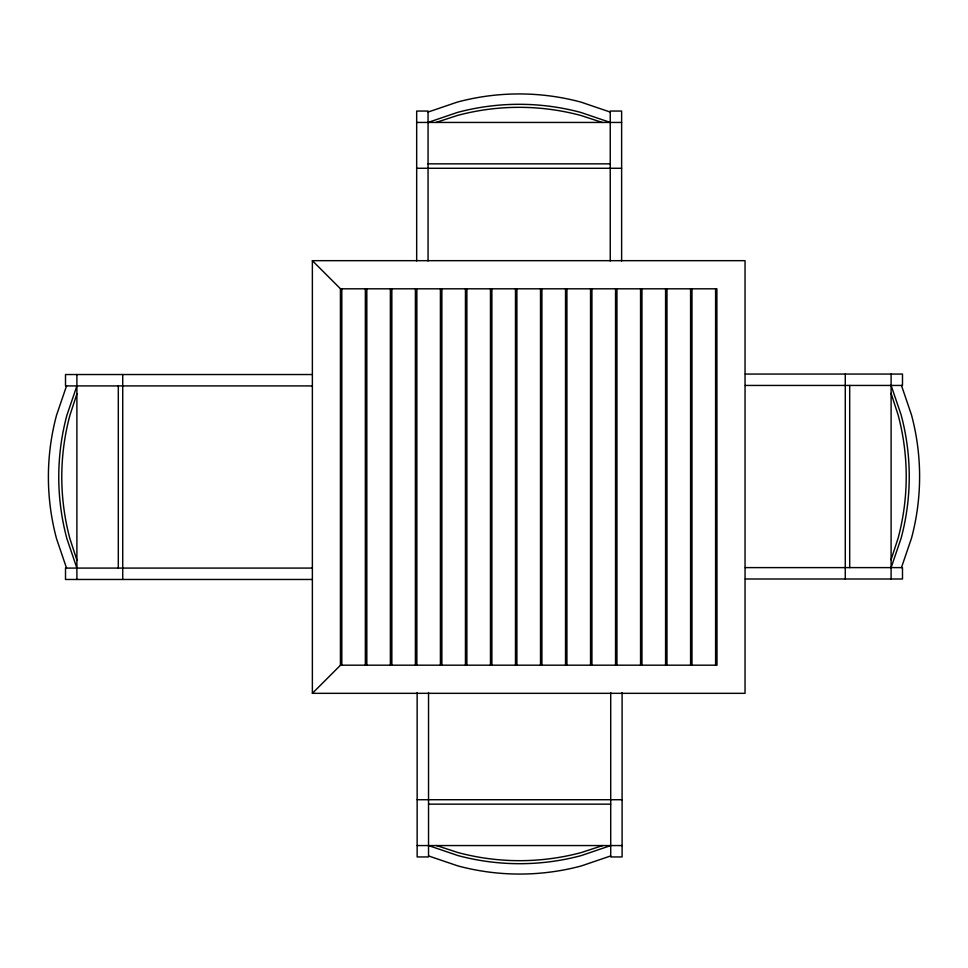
<?xml version="1.0" encoding="UTF-8"?>
<svg xmlns="http://www.w3.org/2000/svg" width="968" height="968" viewBox="0 0 968 968"><rect width="100%" height="100%" fill="white"/><g stroke="black" fill="none" stroke-linecap="round" stroke-linejoin="round"><path stroke-width="1.45" d="M66.538 385.917L56.519 415.272A238.237 238.237 0 0 0 56.543 538.716L66.538 568.083M76.895 385.917L66.889 415.272A238.237 238.237 0 0 0 66.901 538.716L76.895 568.083M76.932 393.819L69.914 415.272A238.237 238.237 0 0 0 69.926 538.716L76.932 560.182M891.068 559.71L898.086 538.256A238.237 238.237 0 0 0 898.074 414.812L891.068 393.347M891.105 567.611L901.111 538.256A238.237 238.237 0 0 0 901.099 414.812L891.105 385.445M901.462 567.611L911.481 538.256A238.237 238.237 0 0 0 911.457 414.812L901.462 385.445M312.374 693.33L340.518 665.185L716.998 665.185L716.889 288.815L340.518 288.815L312.374 260.67L745.045 260.67L745.045 693.33L312.374 693.33L312.374 260.67M428.062 112.07L457.428 102.063A238.237 238.237 0 0 1 580.873 102.088L610.239 112.07M428.062 122.44L457.428 112.433A238.237 238.237 0 0 1 580.873 112.445L610.239 122.44M435.963 122.476L457.428 115.458A238.237 238.237 0 0 1 580.873 115.47L602.326 122.476M602.798 845.524L581.344 852.542A238.237 238.237 0 0 1 457.9 852.53L436.435 845.524M610.711 845.56L581.344 855.567A238.237 238.237 0 0 1 457.9 855.555L428.534 845.56M610.711 855.93L581.344 865.936A238.237 238.237 0 0 1 457.9 865.912L428.534 855.93M416.676 122.44L621.625 122.44M428.062 163.846L610.239 163.846M416.676 168.275L621.625 168.275M745.36 374.059L902.491 374.059L902.491 385.445L745.36 385.445M312.374 374.531L65.509 374.531L65.509 385.917L312.374 385.917M745.36 567.611L902.491 567.611L902.491 578.997L745.36 578.997M312.374 568.083L65.509 568.083L65.509 579.469L312.374 579.469M417.147 799.725L622.097 799.725M428.534 804.154L610.711 804.154M417.147 845.56L622.097 845.56M891.105 374.059L891.105 578.997M849.698 385.445L849.698 567.611M845.27 374.059L845.27 578.997M715.594 288.815L715.594 665.185M691.987 288.815L691.987 665.185M690.789 288.815L690.789 665.185M690.583 288.815L690.583 665.185M666.976 288.815L666.976 665.185M665.778 288.815L665.778 665.185M665.573 288.815L665.573 665.185M641.965 288.815L641.965 665.185M640.768 288.815L640.768 665.185M640.562 288.815L640.562 665.185M622.097 692.592L622.097 856.946L610.711 856.946L610.711 692.592M621.625 260.961L621.625 111.054L610.239 111.054L610.239 260.961M616.943 288.815L616.943 665.185M615.757 288.815L615.757 665.185M615.551 288.815L615.551 665.185M591.932 288.815L591.932 665.185M590.746 288.815L590.746 665.185M590.54 288.815L590.54 665.185M566.921 288.815L566.921 665.185M565.736 288.815L565.736 665.185M565.53 288.815L565.53 665.185M541.911 288.815L541.911 665.185M540.725 288.815L540.725 665.185M540.507 288.815L540.507 665.185M516.9 288.815L516.9 665.185M515.714 288.815L515.714 665.185M515.496 288.815L515.496 665.185M491.889 288.815L491.889 665.185M490.703 288.815L490.703 665.185M490.486 288.815L490.486 665.185M466.879 288.815L466.879 665.185M465.693 288.815L465.693 665.185M465.475 288.815L465.475 665.185M441.868 288.815L441.868 665.185M440.67 288.815L440.67 665.185M440.464 288.815L440.464 665.185M428.534 692.592L428.534 856.946L417.147 856.946L417.147 692.592M428.062 260.961L428.062 111.054L416.676 111.054L416.676 260.961M416.857 288.815L416.857 665.185M415.659 288.815L415.659 665.185M415.454 288.815L415.454 665.185M391.846 288.815L391.846 665.185M390.649 288.815L390.649 665.185M390.443 288.815L390.443 665.185M366.824 288.815L366.824 665.185M365.638 288.815L365.638 665.185M365.432 288.815L365.432 665.185M341.813 288.815L341.813 665.185M340.627 288.815L340.627 665.185M340.518 288.815L340.518 665.185M122.73 374.531L122.73 579.469M118.302 385.917L118.302 568.083M76.895 374.531L76.895 579.469"/></g></svg>
